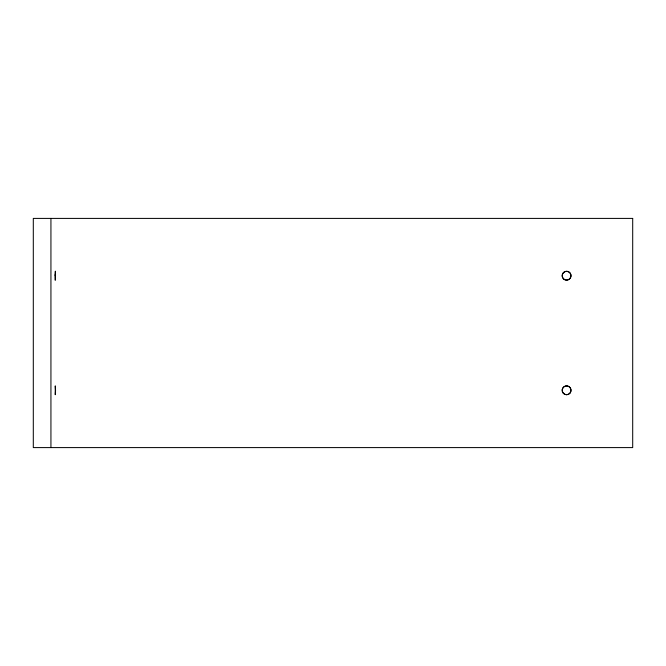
<?xml version="1.0" encoding="UTF-8"?>
<svg xmlns="http://www.w3.org/2000/svg" width="666" height="666" viewBox="0 0 666 666"><rect width="100%" height="100%" fill="white"/><g stroke="black" fill="none" stroke-linecap="round" stroke-linejoin="round"><path stroke-width="1" d="M50.932 218.406L50.932 447.594M54.978 275.066C55.444 292.274 55.869 260.631 54.978 275.066M55.553 390.293L55.261 394.705L55.261 385.889L55.553 390.293M632.7 218.406L33.3 218.406L33.3 447.594L632.7 447.594L632.7 218.406M563.469 393.415A4.404 4.404 0 0 0 570.845 391.433A4.404 4.404 0 0 0 565.451 386.039A4.404 4.404 0 0 0 563.469 393.415M563.469 278.821A4.404 4.404 0 0 0 570.845 276.848A4.404 4.404 0 0 0 565.451 271.445A4.404 4.404 0 0 0 563.469 278.821M570.404 277.913A4.412 4.404 -90 0 0 566.591 271.295A4.412 4.404 -90 0 0 562.778 277.913A4.412 4.404 -90 0 0 570.404 277.913M569.705 393.415A4.412 4.404 -90 0 0 567.732 386.039A4.412 4.404 -90 0 0 562.337 391.433A4.412 4.404 -90 0 0 569.705 393.415"/></g></svg>
